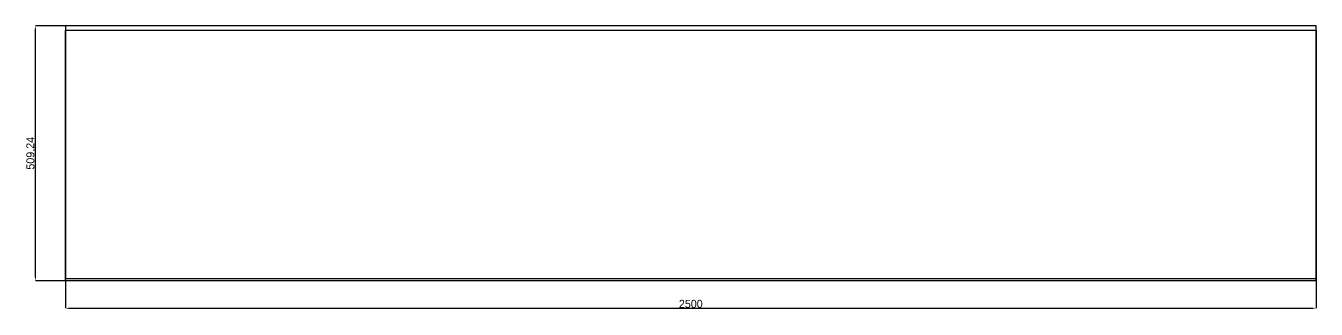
# Model space of a CAD drawing. Header units: millimetres. Extents: x -79 to 13940, y -87340 to 371.
# Drawn here: x 6121 to 8700, y -82133 to -81567 of the extents above; entities that cross this region are included whole.
import ezdxf

# ---------------------------------------------------------------- set-up
doc = ezdxf.new("R2010")
doc.units = ezdxf.units.MM
doc.layers.add('R18_COTAS_P', color=1, linetype='Continuous')
doc.layers.add('R18_PIEZAS_P', color=3, linetype='Continuous')
doc.dimstyles.get("Standard").update_dxf_attribs({"dimtxt": 2.5, "dimasz": 2.5, "dimexe": 1.25, "dimexo": 0.625, "dimtad": 1, "dimcen": 2.5, "dimazin": 3, "dimtfac": 1, "dimtmove": 0, "dimatfit": 3})

# ---------------------------------------------------------------- blocks, each defined once
blk = doc.blocks.new('_CLOSEDFILLED')
at = {"color": 0, "linetype": 'BYBLOCK'}
blk.add_solid([(-1, 0.16), (0, 0), (-1, -0.16)], dxfattribs=at)
blk = doc.blocks.new('*D367')
for p, q in [((6200, -82076), (6200, -82131)), ((8700, -82076), (8700, -82131)), ((6207, -82131), (8693, -82131))]:
    blk.add_line(p, q)
at = {"layer": 'Defpoints'}
for p in [(6200, -82076), (8700, -82076), (6200, -82131)]:
    blk.add_point(p, dxfattribs=at)
at = {"layer": 'R18_COTAS_P', "xscale": 7, "yscale": 7, "rotation": 180}
blk.add_blockref('_CLOSEDFILLED', (6200, -82131), dxfattribs=at)
at = {"layer": 'R18_COTAS_P', "xscale": 7, "yscale": 7}
blk.add_blockref('_CLOSEDFILLED', (8700, -82131), dxfattribs=at)
at = {"layer": 'R18_COTAS_P', "insert": (7450, -82122.3), "char_height": 16, "attachment_point": 5}
blk.add_mtext('2500', dxfattribs=at)
blk = doc.blocks.new('*D368')
for p, q in [((6200, -81566.7), (6140, -81566.7)), ((6140, -82069), (6140, -81573.7)), ((6200, -82076), (6140, -82076))]:
    blk.add_line(p, q)
at = {"layer": 'Defpoints'}
for p in [(6200, -81566.7), (6140, -82076), (6200, -82076)]:
    blk.add_point(p, dxfattribs=at)
at = {"layer": 'R18_COTAS_P', "xscale": 7, "yscale": 7}
for p, rotation in [((6140, -81566.7), 90), ((6140, -82076), 270)]:
    blk.add_blockref('_CLOSEDFILLED', p, dxfattribs=dict(at, rotation=rotation))
at = {"layer": 'R18_COTAS_P', "insert": (6131.4, -81821.3), "char_height": 16, "attachment_point": 5, "rotation": 90}
blk.add_mtext('509,24', dxfattribs=at)

msp = doc.modelspace()

# ---------------------------------------------------------------- linework, layer by layer
at = {"layer": 'R18_PIEZAS_P'}
for p, q in [((6200, -81566.714), (6200, -82071.714)), ((8700, -81566.714), (6200, -81566.714)), ((6200, -81566.714), (6200, -81575.199)), ((6200, -82075.957), (6200, -81575.199)), ((6200, -81575.199), (8700, -81575.199)), ((8700, -82071.714), (8700, -81566.714)), ((8700, -81575.199), (8700, -81566.714)), ((8700, -81575.199), (8700, -82075.957)), ((6200, -82071.714), (8700, -82071.714)), ((6200, -82075.957), (6200, -82071.714)), ((8700, -82075.957), (6200, -82075.957)), ((8700, -82075.957), (8700, -82071.714))]:
    msp.add_line(p, q, dxfattribs=at)

# ---------------------------------------------------------------- dimensions: what is measured, and where the dimension line sits
at = {"layer": 'R18_COTAS_P'}
dim = msp.add_linear_dim(base=(6140, -82075.957), p1=(6200, -82075.957), p2=(6200, -81566.714), angle=90, dimstyle='Standard', override={"dimtxt": 16, "dimasz": 7, "dimtad": 1, "dimdec": 2}, dxfattribs=at)
dim.commit()
dim.dimension.update_dxf_attribs({"geometry": '*D368', "text_midpoint": (6131.375, -81821.335)})
dim = msp.add_linear_dim(base=(6200, -82130.957), p1=(6200, -82075.957), p2=(8700, -82075.957), dimstyle='Standard', override={"dimtxt": 16, "dimasz": 7, "dimtad": 1, "dimdec": 2}, dxfattribs=at)
dim.commit()
dim.dimension.update_dxf_attribs({"geometry": '*D367', "text_midpoint": (7450, -82122.332)})

doc.saveas('drawing.dxf')
